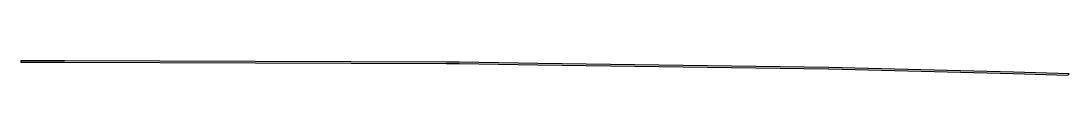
# Model space of a CAD drawing. Header units: metres. Extents: x 0.5 to 16.1, y 16.7 to 16.9.
import ezdxf

# ---------------------------------------------------------------- set-up
doc = ezdxf.new("R2010")
doc.units = ezdxf.units.M

msp = doc.modelspace()

# ---------------------------------------------------------------- linework, layer by layer
for p, q in [((1.13713, 16.9417), (0.490005, 16.9406)), ((0.490005, 16.9406), (0.490005, 16.9206)), ((0.490005, 16.9206), (1.13608, 16.9217)), ((1.13608, 16.9217), (6.8103, 16.9008)), ((6.80565, 16.9208), (1.13713, 16.9417)), ((6.99622, 16.9188), (6.80565, 16.9208)), ((6.8103, 16.9008), (6.99629, 16.8988)), ((8.16473, 16.9023), (6.99622, 16.9188)), ((6.99629, 16.8988), (8.16444, 16.8823)), ((8.16444, 16.8823), (12.4797, 16.8201)), ((12.4831, 16.8401), (8.16473, 16.9023)), ((12.4797, 16.8201), (12.485, 16.82)), ((15.2252, 16.7707), (12.4831, 16.8401)), ((12.485, 16.82), (15.2257, 16.7507)), ((16.0523, 16.7452), (15.2252, 16.7707)), ((15.2257, 16.7507), (16.0329, 16.7258)), ((16.0329, 16.7258), (16.0523, 16.7452))]:
    msp.add_line(p, q)

doc.saveas('drawing.dxf')
